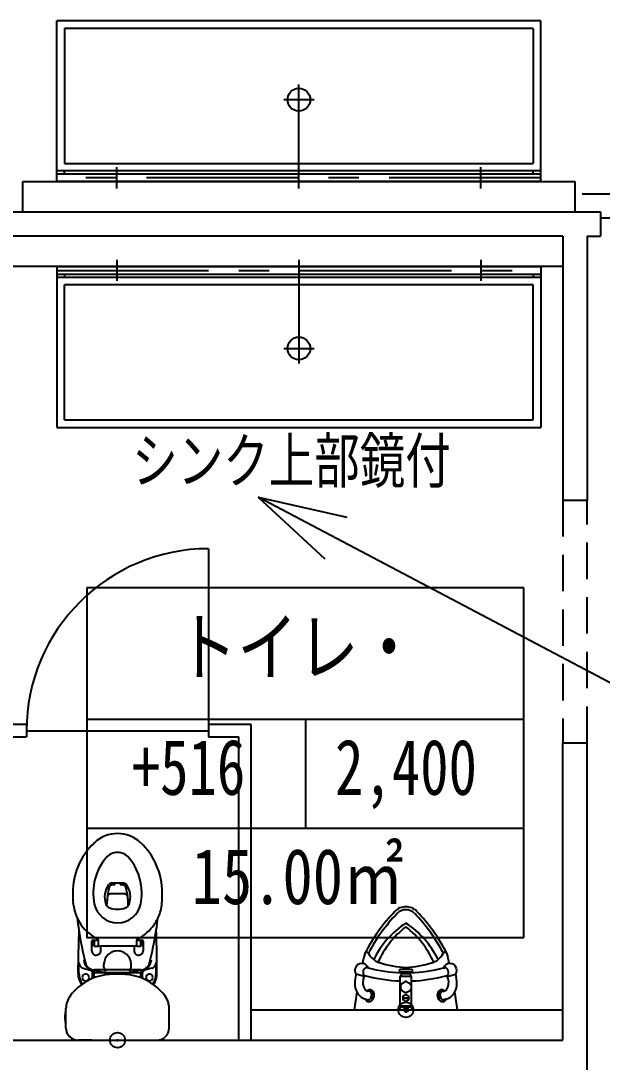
# Model space of a CAD drawing. Units: millimetres at full size, sheet at 1:100. Extents: x -40222 to 41440, y -29146 to 30741.
# Drawn here: x 13246 to 15161, y 15945 to 19377 of the extents above; entities that cross this region are included whole.
import ezdxf
from ezdxf.enums import TextEntityAlignment as Align

# ---------------------------------------------------------------- set-up
doc = ezdxf.new("R2010")
doc.units = ezdxf.units.MM
doc.header["$LTSCALE"] = 100
doc.header["$PDMODE"] = 32
doc.header["$PDSIZE"] = 50
for name, pattern in [('CHAIN1', [8, 5, -1, 1, -1]), ('DASHED1', [1.8, 1.2, -0.6]), ('DASHED2', [3, 2, -1])]:
    doc.linetypes.add(name, pattern=pattern)
for name, color, linetype in [('1-3', 7, 'Continuous'), ('1-5', 7, 'Continuous'), ('1-9', 7, 'Continuous'), ('1-A', 4, 'Continuous'), ('1-D', 2, 'Continuous')]:
    doc.layers.add(name, color=color, linetype=linetype)
doc.styles.add('ＭＳ ゴシック', font='')
doc.styles.get('ＭＳ ゴシック').set_extended_font_data('MS Gothic')

msp = doc.modelspace()

# ---------------------------------------------------------------- linework, layer by layer
at = {"layer": '1-3'}
for p, q in [((9604.4, 18747.3), (15155.7, 18747.3)), ((15155.7, 18747.3), (15155.7, 18667.3)), ((16105.7, 18727.3), (15155.7, 18727.3)), ((15032, 18667.3), (9604.4, 18667.3)), ((15032, 18667.3), (15032, 17797.3)), ((15112, 18667.3), (15112, 17797.3)), ((15112, 18667.3), (15155.7, 18667.3)), ((15032, 17797.3), (15112, 17797.3)), ((15032, 16997.3), (15112, 16997.3)), ((15032, 16017.3), (15032, 16997.3)), ((15112, 15007.3), (15112, 16997.3)), ((9634.5, 16017.3), (15032, 16017.3))]:
    msp.add_line(p, q, dxfattribs=at)
at = {"layer": '1-3', "linetype": 'DASHED1'}
for p, q in [((15032, 17797.3), (15032, 16997.3)), ((15112, 16997.3), (15112, 17797.3))]:
    msp.add_line(p, q, dxfattribs=at)
at = {"layer": '1-5'}
for p, q in [((14959.5, 19377.3), (13364.5, 19377.3)), ((13364.5, 18847.3), (13364.5, 19377.3)), ((14959.5, 18847.3), (14959.5, 19377.3)), ((13389.5, 19352.3), (13389.5, 18907.3)), ((14934.5, 19352.3), (13389.5, 19352.3)), ((14934.5, 19352.3), (14934.5, 18907.3)), ((14959.5, 18882.3), (13364.5, 18882.3)), ((13389.5, 18907.3), (14934.5, 18907.3)), ((13389.5, 18872.3), (13389.5, 18882.3)), ((14934.5, 18872.3), (14934.5, 18882.3)), ((13252, 18847.3), (15072, 18847.3)), ((13252, 18747.3), (13252, 18847.3)), ((14959.5, 18872.3), (13364.5, 18872.3)), ((14959.5, 18847.3), (13364.5, 18847.3)), ((15072, 18747.3), (15072, 18847.3)), ((15032, 18567.3), (11024.5, 18567.3)), ((13364.5, 18567.3), (14959.5, 18567.3)), ((13364.5, 18567.3), (13364.5, 18037.3)), ((13364.5, 18542.3), (14959.5, 18542.3)), ((13389.5, 18542.3), (13389.5, 18532.3)), ((14934.5, 18542.3), (14934.5, 18532.3)), ((14959.5, 18567.3), (14959.5, 18037.3)), ((13364.5, 18532.3), (14959.5, 18532.3)), ((13389.5, 18062.3), (13389.5, 18507.3)), ((14934.5, 18507.3), (13389.5, 18507.3)), ((14934.5, 18062.3), (14934.5, 18507.3)), ((13389.5, 18062.3), (14934.5, 18062.3)), ((13364.5, 18037.3), (14959.5, 18037.3)), ((13555.4, 16534.3), (13543.3, 16534.3)), ((13552.4, 16529.3), (13546.8, 16529.3)), ((13555.4, 16532.3), (13555.4, 16534.3)), ((13564.4, 16534.3), (13555.4, 16534.3)), ((13564.8, 16534.3), (13564.4, 16534.3)), ((13573.4, 16534.3), (13564.8, 16534.3)), ((13585.5, 16534.3), (13573.4, 16534.3)), ((13573.4, 16532.3), (13573.4, 16534.3)), ((13582, 16529.3), (13576.4, 16529.3)), ((13564.4, 16499.3), (13540.7, 16499.3)), ((13588.1, 16499.3), (13564.4, 16499.3)), ((13418.8, 16462.2), (13418.1, 16468.4)), ((13529.4, 16459.7), (13529.4, 16466.8)), ((13599.4, 16459.7), (13599.4, 16466.8)), ((13479.4, 16337.2), (13479.4, 16343.2)), ((13482.4, 16344), (13482.4, 16337.2)), ((13483.4, 16344.5), (13482.9, 16344.5)), ((13483.4, 16347.2), (13488.4, 16347.2)), ((13483.4, 16343.7), (13483.4, 16344.5)), ((13487.4, 16343.7), (13483.4, 16343.7)), ((13487.4, 16346.2), (13487.4, 16343.7)), ((13487.4, 16343.7), (13487.4, 16337.2)), ((13488.4, 16347.2), (13494.4, 16347.2)), ((13494.4, 16347.2), (13500.4, 16347.2)), ((13501.4, 16346), (13501.4, 16346.4)), ((13501.4, 16337.2), (13501.4, 16346)), ((13627.4, 16346.4), (13627.4, 16346)), ((13627.4, 16346), (13627.4, 16337.2)), ((13628.4, 16347.2), (13634.4, 16347.2)), ((13634.4, 16347.2), (13640.4, 16347.2)), ((13640.4, 16347.2), (13645.4, 16347.2)), ((13641.4, 16343.7), (13641.4, 16346.2)), ((13645.4, 16343.7), (13641.4, 16343.7)), ((13645.9, 16344.5), (13645.4, 16344.5)), ((13645.4, 16344.5), (13645.4, 16343.7)), ((13646.4, 16337.2), (13646.4, 16344)), ((13649.4, 16343.2), (13649.4, 16337.2)), ((13479.4, 16312.2), (13479.4, 16337.2)), ((13482.4, 16337.2), (13482.4, 16330.5)), ((13482.9, 16330), (13483.4, 16330)), ((13487.4, 16330.7), (13483.4, 16330.7)), ((13483.4, 16330), (13483.4, 16330.7)), ((13487.4, 16337.2), (13487.4, 16330.7)), ((13487.4, 16330.7), (13487.4, 16328.2)), ((13488.4, 16327.2), (13494.4, 16327.2)), ((13494.4, 16327.2), (13500.4, 16327.2)), ((13501.4, 16328.2), (13501.4, 16337.2)), ((13509.4, 16327.2), (13502.4, 16327.2)), ((13509.4, 16312.2), (13509.4, 16327.2)), ((13564.4, 16327.2), (13509.4, 16327.2)), ((13619.4, 16327.2), (13564.4, 16327.2)), ((13626.4, 16327.2), (13619.4, 16327.2)), ((13619.4, 16327.2), (13619.4, 16312.2)), ((13627.4, 16337.2), (13627.4, 16328.2)), ((13628.4, 16327.2), (13634.4, 16327.2)), ((13634.4, 16327.2), (13640.4, 16327.2)), ((13641.4, 16328.2), (13641.4, 16330.7)), ((13645.4, 16330.7), (13641.4, 16330.7)), ((13645.4, 16330.7), (13645.4, 16330)), ((13645.4, 16330), (13645.9, 16330)), ((13646.4, 16330.5), (13646.4, 16337.2)), ((13649.4, 16337.2), (13649.4, 16312.2)), ((13437, 16273.7), (13437, 16265.8)), ((13691.8, 16265.8), (13691.8, 16273.7)), ((13434.4, 16238.3), (13434.4, 16265.8)), ((13437, 16239.4), (13437, 16265.8)), ((13451.5, 16254.4), (13475.2, 16247.7)), ((13482.4, 16220.9), (13482.4, 16238.1)), ((13487.4, 16222.9), (13487.4, 16241.8)), ((13496.8, 16239.2), (13489.5, 16239.2)), ((13511.3, 16249.2), (13493.4, 16249.2)), ((13510.4, 16239.2), (13496.8, 16239.2)), ((13511.9, 16239.2), (13510.4, 16239.2)), ((13510.5, 16242.8), (13512, 16242.3)), ((13512.9, 16249.2), (13511.3, 16249.2)), ((13512.4, 16239.2), (13511.9, 16239.2)), ((13512, 16242.3), (13512.5, 16242.2)), ((13521.8, 16239.2), (13512.4, 16239.2)), ((13512.5, 16242.2), (13520.7, 16239.9)), ((13513.4, 16249.2), (13512.9, 16249.2)), ((13515.4, 16249.2), (13513.4, 16249.2)), ((13522.2, 16249.2), (13515.4, 16249.2)), ((13522.8, 16239.2), (13521.8, 16239.2)), ((13525.7, 16249.5), (13522.2, 16249.2)), ((13522.8, 16239.2), (13522.2, 16249.2)), ((13526.7, 16249.3), (13525.7, 16249.5)), ((13527.7, 16249.2), (13526.7, 16249.3)), ((13531.9, 16249.2), (13527.7, 16249.2)), ((13535.9, 16239.2), (13535.4, 16239.2)), ((13536.7, 16239.2), (13535.9, 16239.2)), ((13537.9, 16239.2), (13536.7, 16239.2)), ((13537.7, 16249.2), (13537.2, 16249.2)), ((13564.4, 16239.2), (13537.9, 16239.2)), ((13589, 16249.2), (13564.4, 16249.2)), ((13590.9, 16239.2), (13564.4, 16239.2)), ((13590.3, 16249.2), (13589, 16249.2)), ((13591.1, 16249.2), (13590.3, 16249.2)), ((13592.2, 16239.2), (13590.9, 16239.2)), ((13591.6, 16249.2), (13591.1, 16249.2)), ((13593.2, 16249.2), (13591.6, 16249.2)), ((13592.9, 16239.2), (13592.2, 16239.2)), ((13593.4, 16239.2), (13592.9, 16239.2)), ((13596.9, 16249.2), (13593.2, 16249.2)), ((13601.1, 16249.2), (13596.9, 16249.2)), ((13603.4, 16239.2), (13598.4, 16239.2)), ((13602.1, 16249.3), (13601.1, 16249.2)), ((13603.1, 16249.5), (13602.1, 16249.3)), ((13606.7, 16249.2), (13603.1, 16249.5)), ((13604.4, 16239.2), (13603.4, 16239.2)), ((13606, 16239.2), (13604.4, 16239.2)), ((13606, 16239.2), (13606.7, 16249.2)), ((13607, 16239.2), (13606, 16239.2)), ((13613.4, 16249.2), (13606.7, 16249.2)), ((13616.4, 16239.2), (13607, 16239.2)), ((13616.3, 16242.2), (13608.1, 16239.9)), ((13609.1, 16267), (13609.1, 16267.5)), ((13609.1, 16265.8), (13609.1, 16267)), ((13615.4, 16249.2), (13613.4, 16249.2)), ((13616.8, 16242.3), (13616.3, 16242.2)), ((13616.9, 16239.2), (13616.4, 16239.2)), ((13618.3, 16242.7), (13616.8, 16242.3)), ((13618.4, 16239.2), (13616.9, 16239.2)), ((13635.4, 16249.2), (13617.5, 16249.2)), ((13632, 16239.2), (13618.4, 16239.2)), ((13636.7, 16239.2), (13632, 16239.2)), ((13641.2, 16249.2), (13635.4, 16249.2)), ((13641.4, 16222.9), (13641.4, 16241.8)), ((13646.4, 16220.9), (13646.4, 16238.1)), ((13677.3, 16254.4), (13653.7, 16247.7)), ((13691.8, 16239.4), (13691.8, 16265.8)), ((13694.4, 16238.3), (13694.4, 16265.8)), ((14384.3, 16257.1), (14390.3, 16255.5)), ((14514.6, 16250.3), (14496.6, 16250.3)), ((14499.6, 16241.3), (14496.6, 16241.3)), ((14514.6, 16241.3), (14499.6, 16241.3)), ((14499.6, 16241.3), (14499.6, 16236.8)), ((14499.6, 16236.8), (14499.9, 16236.8)), ((14499.9, 16230.8), (14499.9, 16236.8)), ((14499.9, 16236.8), (14514.6, 16236.8)), ((14532.6, 16250.3), (14514.6, 16250.3)), ((14529.6, 16241.3), (14514.6, 16241.3)), ((14514.6, 16236.8), (14529.4, 16236.8)), ((14529.4, 16230.8), (14529.4, 16236.8)), ((14529.4, 16236.8), (14529.6, 16236.8)), ((14532.6, 16241.3), (14529.6, 16241.3)), ((14529.6, 16241.3), (14529.6, 16236.8)), ((14638.4, 16255.2), (14645.2, 16257)), ((13457.4, 16234.6), (13457.4, 16235.1)), ((13459.4, 16234.6), (13457.9, 16234.6)), ((13460.9, 16234.6), (13459.4, 16234.6)), ((13461.4, 16234.6), (13461.4, 16235.1)), ((13667.4, 16234.6), (13667.4, 16235.1)), ((13669.4, 16234.6), (13667.9, 16234.6)), ((13670.9, 16234.6), (13669.4, 16234.6)), ((13671.4, 16234.6), (13671.4, 16235.1)), ((14351.1, 16234.5), (14348.8, 16226.3)), ((14377.3, 16227.2), (14351.1, 16234.5)), ((14375, 16219), (14377.3, 16227.2)), ((14377.3, 16231.2), (14382.2, 16229.8)), ((14495.6, 16210.2), (14495.6, 16226.8)), ((14495.6, 16192.3), (14495.6, 16210.2)), ((14497.6, 16228.8), (14497.9, 16228.8)), ((14497.9, 16228.8), (14514.6, 16228.8)), ((14501, 16204), (14511.3, 16209.9)), ((14514.6, 16228.8), (14531.4, 16228.8)), ((14518, 16209.9), (14528.3, 16204)), ((14531.4, 16228.8), (14531.6, 16228.8)), ((14533.6, 16192.3), (14533.6, 16226.8)), ((14646.5, 16229.8), (14651.4, 16231.2)), ((14396.2, 16177.3), (14388.8, 16179.1)), ((14396.8, 16177.2), (14396.2, 16177.3)), ((14495.6, 16170.3), (14495.6, 16192.3)), ((14495.6, 16156.3), (14495.6, 16170.3)), ((14497.6, 16192.3), (14497.6, 16198.2)), ((14497.6, 16186.3), (14497.6, 16192.3)), ((14511.3, 16174.6), (14501, 16180.5)), ((14528.3, 16180.5), (14518, 16174.6)), ((14531.6, 16198.2), (14531.6, 16192.3)), ((14531.6, 16192.3), (14531.6, 16186.3)), ((14533.6, 16170.3), (14533.6, 16192.3)), ((14533.6, 16156.3), (14533.6, 16170.3)), ((14632, 16177.2), (14632.5, 16177.3)), ((14632.5, 16177.3), (14640, 16179.1)), ((14382.6, 16152.6), (14390, 16150.8)), ((14389.2, 16144.5), (14390.8, 16144.1)), ((14495.6, 16132.3), (14495.6, 16156.3)), ((14505.9, 16157.3), (14514.6, 16157.3)), ((14505.9, 16155.3), (14514.6, 16155.3)), ((14514.6, 16157.3), (14523.4, 16157.3)), ((14514.6, 16155.3), (14523.4, 16155.3)), ((14533.6, 16132.3), (14533.6, 16156.3)), ((14639.6, 16144.5), (14637.9, 16144.1)), ((14646.1, 16152.6), (14638.7, 16150.8)), ((13393.6, 16112.3), (13394.5, 16112.3)), ((13394.5, 16092.3), (13394.5, 16104.8)), ((13734.5, 16104.8), (13734.5, 16121.7)), ((13734.5, 16092.3), (13734.5, 16104.8)), ((14004.5, 16117.3), (15032, 16117.3)), ((14344.6, 16117.3), (14684.6, 16117.3)), ((14491.6, 16117.3), (14491.6, 16118.1)), ((14491.6, 16117.3), (14537.6, 16117.3)), ((14500.6, 16126.8), (14492.5, 16120)), ((14497.6, 16130.3), (14504.2, 16130.3)), ((14501.9, 16127.3), (14504.2, 16127.3)), ((14504.2, 16130.3), (14514.6, 16130.3)), ((14504.2, 16129.3), (14504.2, 16130.3)), ((14504.2, 16127.3), (14504.2, 16129.3)), ((14504.2, 16127.3), (14505.3, 16127.3)), ((14524.6, 16117.3), (14504.6, 16117.3)), ((14505.3, 16127.3), (14514.6, 16127.3)), ((14505.3, 16117.3), (14514.6, 16117.3)), ((14522.4, 16117.3), (14506.7, 16117.3)), ((14507.6, 16124.3), (14521.7, 16110.2)), ((14521.7, 16124.3), (14507.6, 16110.2)), ((14514.6, 16130.3), (14525.1, 16130.3)), ((14514.6, 16127.3), (14524, 16127.3)), ((14514.6, 16127.3), (14514.6, 16107.3)), ((14514.6, 16117.3), (14524, 16117.3)), ((14524, 16127.3), (14525.1, 16127.3)), ((14525.1, 16130.3), (14531.6, 16130.3)), ((14525.1, 16130.3), (14525.1, 16129.3)), ((14525.1, 16129.3), (14525.1, 16127.3)), ((14525.1, 16127.3), (14527.4, 16127.3)), ((14536.8, 16120), (14528.7, 16126.8)), ((14537.6, 16117.3), (14537.6, 16118.1)), ((13393.6, 16072.3), (13394.5, 16072.3)), ((13394.5, 16079.8), (13394.5, 16092.3)), ((13394.5, 16072.3), (13394.5, 16079.8)), ((13394.5, 16057.3), (13394.5, 16072.3)), ((13734.5, 16079.8), (13734.5, 16092.3)), ((13734.5, 16057.3), (13734.5, 16079.8)), ((13444.5, 16017.3), (13434.5, 16017.3)), ((13451.5, 16017.3), (13444.5, 16017.3)), ((13479.8, 16017.3), (13451.5, 16017.3)), ((13479.8, 16017.3), (13524.5, 16017.3)), ((13524.5, 16017.3), (13564.5, 16017.3)), ((13564.5, 16017.3), (13604.5, 16017.3)), ((13604.5, 16017.3), (13644.5, 16017.3)), ((13644.5, 16017.3), (13649.4, 16017.3))]:
    msp.add_line(p, q, dxfattribs=at)
at = {"layer": '1-5', "color": 4, "linetype": 'CHAIN1'}
for p, q in [((14162, 18824.8), (14162, 19167.3)), ((14212, 19117.3), (14112, 19117.3)), ((13562, 18824.8), (13562, 18894.8)), ((14762, 18824.8), (14762, 18894.8)), ((14959.5, 18859.8), (13364.5, 18859.8)), ((13562, 18589.8), (13562, 18519.8)), ((14162, 18589.8), (14162, 18247.3)), ((14762, 18589.8), (14762, 18519.8)), ((13364.5, 18554.8), (14959.5, 18554.8)), ((14112, 18297.3), (14212, 18297.3))]:
    msp.add_line(p, q, dxfattribs=at)
at = {"layer": '1-5', "color": 4}
for p, q in [((13864.5, 17637.3), (13864.5, 17037.3)), ((13264.5, 17057.3), (13024.5, 17057.3)), ((13264.5, 17057.3), (13264.5, 17017.3)), ((13264.5, 17037.3), (13864.5, 17037.3)), ((13864.5, 17057.3), (13864.5, 17017.3)), ((14004.5, 17057.3), (13864.5, 17057.3)), ((14004.5, 16017.3), (14004.5, 17057.3)), ((13164.5, 17017.3), (13264.5, 17017.3)), ((13864.5, 17017.3), (13964.5, 17017.3)), ((13964.5, 16017.3), (13964.5, 17017.3))]:
    msp.add_line(p, q, dxfattribs=at)
at = {"layer": '1-5'}
for points in [[(13641.4, 16330.7), (13641.4, 16337.2), (13641.4, 16343.7)], [(13493.4, 16249.2), (13487.9, 16249.2), (13493.9, 16247.5), (13510.5, 16242.8)], [(13519.7, 16257.2), (13519.7, 16261.6), (13519.7, 16265.8), (13519.7, 16266.7), (13519.7, 16267.3)], [(13530.4, 16239.2), (13525.4, 16239.2), (13524.4, 16239.2), (13522.8, 16239.2)], [(13535.4, 16239.2), (13533.9, 16239.2), (13530.4, 16239.2)], [(13537.2, 16249.2), (13535.6, 16249.2), (13531.9, 16249.2)], [(13564.4, 16249.2), (13539.9, 16249.2), (13538.5, 16249.2), (13537.7, 16249.2)], [(13598.4, 16239.2), (13594.9, 16239.2), (13593.4, 16239.2)], [(13609.1, 16267), (13609.1, 16267.5), (13609.1, 16269.6)], [(13609.1, 16257.2), (13609.1, 16261.6), (13609.1, 16265.8)], [(13617.5, 16249.2), (13616, 16249.2), (13615.4, 16249.2)], [(13641.2, 16249.2), (13634.9, 16247.4), (13618.3, 16242.7)], [(14653.7, 16219), (14651.4, 16227.2), (14677.6, 16234.5), (14679.9, 16226.3)], [(13394.5, 16104.8), (13394.5, 16112.3), (13394.5, 16121.7)], [(13649.4, 16017.3), (13684.5, 16017.3), (13694.5, 16017.3)]]:
    msp.add_lwpolyline(points, dxfattribs=at)
for centre in [(14162, 19117.3), (14162, 18297.3)]:
    msp.add_circle(centre, 37.5, dxfattribs=at)
at = {"layer": '1-5', "color": 4}
msp.add_arc((13864.5, 17037.3), 600, 90, 180, dxfattribs=at)
at = {"layer": '1-5'}
for centre, major_axis, start_param, end_param in [((13564.4, 16587.2), (0, 111), 6.283185, 7.034512), ((13564.4, 16587.2), (0, 111), 5.531859, 6.283185), ((13642.9, 16503.2), (0, 226), 0.76879, 1.570796), ((13493.6, 16660.2), (0, 9.62), 0.547414, 0.957844), ((13485.9, 16503.2), (0, 226), 4.712513, 5.531912), ((13665, 16502.4), (0, 180.6), 0.869866, 1.768562), ((13564.4, 16587.2), (0, 49), 6.283185, 7.152234), ((13564.4, 16587.2), (0, 49), 5.414158, 6.283207), ((13463.8, 16502.4), (0, 180.6), 4.712389, 5.413313), ((13591.9, 16489.1), (0, 70), 0.945064, 1.907886), ((13729.4, 16466.8), (0, 200), 1.291112, 1.452362), ((13543.3, 16524.3), (0, 10), 6.283185, 7.22825), ((13546.8, 16519.3), (0, 10), 6.283185, 7.574297), ((13552.4, 16532.3), (0, 3), 3.141593, 4.712389), ((13576.4, 16532.3), (0, 3), 1.570796, 3.141593), ((13582, 16519.3), (0, 10), 4.992073, 6.283185), ((13585.5, 16524.3), (0, 10), 5.338121, 6.283185), ((13399.4, 16466.8), (0, 200), 4.830823, 4.992073), ((13536.9, 16489.1), (0, 70), 4.375299, 5.338121), ((13916.9, 16503.2), (0, 500), 1.570796, 1.640604), ((13729.4, 16466.8), (0, 200), 1.452362, 1.570796), ((13540.7, 16489.3), (0, 10), 6.283185, 7.735547), ((13588.1, 16489.3), (0, 10), 4.830823, 6.283185), ((13399.4, 16466.8), (0, 200), 4.712389, 4.830823), ((13463.8, 16502.4), (0, 180.6), 4.514617, 4.712389), ((13211.6, 16503.3), (0, 500.3), 4.6426, 4.712365), ((13564.4, 16482.2), (0, 147), 1.707659, 2.675745), ((13564.4, 16482.2), (0, 78), 1.768568, 3.141593), ((13544.7, 16472.6), (0, 20), 1.907886, 2.8073), ((13564.4, 16529.3), (0, 80), 2.8073, 3.141593), ((13564.4, 16482.2), (0, 78), 3.141593, 4.514617), ((13564.4, 16529.3), (0, 80), 3.141593, 3.475885), ((13584.1, 16472.6), (0, 20), 3.475885, 4.375299), ((13564.4, 16482.2), (0, 147), 4.261425, 4.575526), ((13661.4, 16470.5), (0, 49.4), 4.543549, 4.669478), ((14911.8, 16026.8), (-600, 0), 5.519312, 5.803921), ((14514.6, 16407.3), (-50, 0), 4.712389, 5.519312), ((14514.6, 16407.3), (-40, 0), 4.712389, 5.519312), ((14514.6, 16407.3), (-50, 0), 3.905465, 4.712389), ((14514.6, 16407.3), (-40, 0), 3.905465, 4.712389), ((14117.5, 16026.8), (-600, 0), 3.620857, 3.905465), ((14622.5, 16563.8), (0, 1200), 1.690554, 1.724432), ((13591.9, 16466.4), (0, 115.3), 4.132388, 4.245165), ((12506.3, 16563.8), (0, 1200), 4.558753, 4.592631), ((13564.4, 16482.2), (0, 147), 4.233009, 4.261425), ((14911.8, 16026.8), (-590, 0), 5.519312, 5.793229), ((14117.5, 16026.8), (-590, 0), 3.631549, 3.905465), ((16434.5, 16265.8), (0, 3000.1), 1.53266, 1.570796), ((14622.5, 16563.8), (0, 1200), 1.724432, 1.816446), ((13564.4, 16482.2), (0, 147), 3.60744, 4.116958), ((12506.3, 16563.8), (0, 1200), 4.466739, 4.558753), ((13564.4, 16482.2), (0, 147), 4.116958, 4.144544), ((10694.4, 16265.8), (0, 3000.1), 4.712389, 4.750525), ((14678.4, 16151.9), (-300, 0), 5.289689, 5.831173), ((14697.1, 16152.7), (-300, 0), 5.366294, 5.865104), ((14350.9, 16151.9), (-300, 0), 3.593604, 4.135088), ((14332.2, 16152.7), (-300, 0), 3.559674, 4.058484), ((13483.4, 16343.2), (0, 4), 6.283185, 7.853982), ((13482.9, 16344), (0, 0.5), 6.283185, 7.853982), ((13488.4, 16346.2), (0, 1), 6.283185, 7.853982), ((13495.9, 16346), (0, 5.5), 4.791436, 5.817337), ((13500.4, 16346.2), (0, 1), 4.897989, 6.283185), ((13495.9, 16346), (0, 5.5), 4.712389, 4.791436), ((13632.9, 16346), (0, 5.5), 0.465848, 1.491749), ((13628.4, 16346.2), (0, 1), 6.283185, 7.668381), ((13632.9, 16346), (0, 5.5), 1.491749, 1.570796), ((13640.4, 16346.2), (0, 1), 4.712389, 6.283185), ((13645.4, 16343.2), (0, 4), 4.712389, 6.283185), ((13645.9, 16344), (0, 0.5), 4.712389, 6.283185), ((13494.4, 16312.2), (0, 15), 1.570796, 3.141593), ((13482.9, 16330.5), (0, 0.5), 1.570796, 3.141593), ((13488.4, 16328.2), (0, 1), 1.570796, 3.141593), ((13494.4, 16312.2), (0, 15), 3.141593, 4.712389), ((13500.4, 16328.2), (0, 1), 3.141593, 4.712389), ((13502.4, 16328.2), (0, 1), 1.570796, 3.141593), ((13563.7, 16267.3), (0, 44), 6.266791, 7.800493), ((13565.1, 16267.3), (0, 44), 4.765854, 6.299595), ((13634.4, 16312.2), (0, 15), 1.570796, 3.141593), ((13626.4, 16328.2), (0, 1), 3.141593, 4.712389), ((13628.4, 16328.2), (0, 1), 1.570796, 3.141593), ((13634.4, 16312.2), (0, 15), 3.141593, 4.712389), ((13640.4, 16328.2), (0, 1), 3.141593, 4.712389), ((13645.9, 16330.5), (0, 0.5), 3.141593, 4.712389), ((14385.6, 16300.3), (-7, 0), 3.784874, 5.803921), ((14385.6, 16300.3), (-7, 0), 3.601678, 3.784874), ((14643.6, 16300.3), (-7, 0), 5.639904, 5.823099), ((14643.6, 16300.3), (-7, 0), 3.620857, 5.639904), ((13457, 16273.7), (0, 20), 1.56814, 2.863097), ((13482.9, 16281.9), (0, 30), 1.565341, 2.719157), ((13487.7, 16279.4), (0, 30.2), 1.821035, 3.146182), ((13645.9, 16281.9), (0, 30), 3.564028, 4.717844), ((13641.2, 16279.2), (0, 30), 3.742133, 4.466739), ((13671.8, 16273.7), (0, 20), 3.420088, 4.715045), ((14369, 16248), (-22.5, 0), 3.480642, 6.008277), ((15840.5, 15935.7), (-1506.8, 0), 6.037781, 6.059173), ((14385.6, 16300.3), (-7, 0), 5.803921, 6.064101), ((14445.7, 16330), (-60, 0), 0.460086, 0.902587), ((14445.7, 16330), (-60, 0), 0.902587, 1.182678), ((14445.7, 16330), (-60, 0), 1.182678, 1.258687), ((14528.6, 16587), (-330, 0), 1.258687, 1.528538), ((14500.7, 16587), (-330, 0), 1.613055, 1.882906), ((14583.6, 16330), (-60, 0), 1.882906, 1.958915), ((14583.6, 16330), (-60, 0), 1.958915, 2.239006), ((14583.6, 16330), (-60, 0), 2.239006, 2.681507), ((14659.7, 16247.9), (-22.6, 0), 3.423976, 5.951611), ((14643.6, 16300.3), (-7, 0), 3.360677, 3.620857), ((13188.8, 15935.7), (-1506.8, 0), 3.365549, 3.386997), ((13504.4, 16238.3), (0, 70), 1.570796, 2.146485), ((13507, 16239.4), (0, 70), 1.570796, 2.1371), ((13472.4, 16238.1), (0, 10), 4.712389, 6.00469), ((13477.4, 16241.8), (0, 10), 4.712389, 5.58276), ((13563.7, 16267.3), (0, 44), 1.517308, 1.570796), ((13527.7, 16257.2), (0, 8), 1.570796, 2.895922), ((13519.9, 16237), (0, 3), 5.575742, 6.00469), ((13519.9, 16237), (0, 3), 4.766474, 5.575742), ((13562, 16239.2), (0, 39.2), 1.624881, 1.74268), ((13527.7, 16257.2), (0, 8), 2.895922, 3.021374), ((13527.7, 16257.2), (0, 8), 3.021374, 3.141593), ((13601.1, 16257.2), (0, 8), 3.141593, 3.261811), ((13601.1, 16257.2), (0, 8), 3.261811, 3.387263), ((13601.1, 16257.2), (0, 8), 3.387263, 4.712389), ((13566.8, 16239.2), (0, 39.2), 4.54088, 4.658304), ((13608.9, 16237), (0, 3), 0.707443, 1.516711), ((13608.9, 16237), (0, 3), 0.278495, 0.707443), ((13565.1, 16267.3), (0, 44), 4.717742, 4.765854), ((13641.2, 16279.2), (0, 30), 3.141593, 3.266085), ((13651.4, 16241.8), (0, 10), 0.700425, 1.570796), ((13641.2, 16279.2), (0, 30), 3.266085, 3.742133), ((13656.4, 16238.1), (0, 10), 0.278495, 1.570796), ((13621.8, 16239.4), (0, 70), 4.146855, 4.712389), ((13624.4, 16238.3), (0, 70), 4.137486, 4.712389), ((14369.2, 16248.1), (-22.6, 0), 6.196039, 6.929526), ((14369.2, 16248.1), (-22.6, 0), 6.014567, 6.196039), ((14392.5, 16240.5), (-19.2, 0), 5.331978, 6.590573), ((14384.8, 16250.8), (-6.34, 0), 4.787123, 5.279028), ((14514.9, 16730.5), (-491.1, 0), 1.314128, 1.539656), ((14496.6, 16245.8), (-4.5, 0), 4.712389, 6.283185), ((14496.6, 16245.8), (-4.5, 0), 6.283185, 7.853982), ((14514.9, 16730.5), (-491.1, 0), 1.600757, 1.824894), ((14532.6, 16245.8), (-4.5, 0), 3.141593, 4.712389), ((14532.6, 16245.8), (-4.5, 0), 1.570796, 3.141593), ((14644, 16250.8), (-6.34, 0), 4.14575, 4.51635), ((14636.2, 16240.5), (-19.2, 0), 2.834204, 4.0928), ((14659.6, 16248.1), (-22.6, 0), 2.495252, 3.197741), ((14659.6, 16248.1), (-22.6, 0), 3.197741, 3.41021), ((13551.8, 16054.8), (0, 180), 0.074681, 0.917003), ((13459.4, 16224.2), (0, 11), 0.182835, 1.570796), ((13459.4, 16224.2), (0, 11), 1.570796, 3.141593), ((13459.4, 16224.2), (0, 10.5), 0.143243, 0.191506), ((13459.4, 16224.2), (0, 11), 3.141593, 4.712389), ((13459.4, 16224.2), (0, 10.5), 6.091679, 6.139942), ((13459.4, 16224.2), (0, 11), 4.712389, 6.10035), ((13564.5, 15885.3), (0, 350), 6.283185, 6.357866), ((13564.5, 15885.3), (0, 350), 6.283185, 6.357866), ((13564.5, 15885.3), (0, 350), 6.25461, 6.283185), ((13564.5, 15885.3), (0, 350), 6.25461, 6.283185), ((13564.5, 15885.3), (0, 350), 6.208504, 6.25461), ((13564.5, 15885.3), (0, 350), 6.208504, 6.25461), ((13577.1, 16054.8), (0, 180), 5.366182, 6.208504), ((13669.4, 16224.2), (0, 11), 0.182835, 1.570796), ((13669.4, 16224.2), (0, 11), 1.570796, 3.141593), ((13669.4, 16224.2), (0, 10.5), 0.143243, 0.191506), ((13669.4, 16224.2), (0, 11), 3.141593, 4.712389), ((13669.4, 16224.2), (0, 10.5), 6.091679, 6.139942), ((13669.4, 16224.2), (0, 11), 4.712389, 6.10035), ((14412.3, 16206.6), (-66.4, 0), 5.98208, 6.8612), ((14411.5, 16206.5), (-38.6, 0), 5.953429, 6.845733), ((14380.5, 16237.2), (-6.81, 0), 0.369923, 1.078906), ((14368.3, 16249.8), (-24.3, 0), 1.952098, 2.177781), ((14514.4, 16717.8), (-505.6, 0), 1.306204, 1.533761), ((14497.6, 16226.8), (-2, 0), 4.712389, 6.283185), ((14514.6, 16192.3), (-18, 0), 5.570884, 5.948289), ((14497.9, 16230.8), (-2, 0), 1.570796, 3.141593), ((14514.6, 16192.3), (-18, 0), 4.712389, 4.901092), ((14514.6, 16192.3), (-18, 0), 4.523686, 4.712389), ((14514.6, 16192.3), (-18, 0), 3.476489, 3.853894), ((14531.4, 16230.8), (-2, 0), 6.283185, 7.853982), ((14531.6, 16226.8), (-2, 0), 3.141593, 4.712389), ((14514.4, 16717.8), (-505.6, 0), 1.608943, 1.835332), ((14660.4, 16249.9), (-24.4, 0), 0.967704, 1.193388), ((14617.2, 16206.5), (-38.6, 0), 2.579045, 3.471349), ((14648.2, 16237.2), (-6.81, 0), 2.063357, 2.771669), ((14616.5, 16206.6), (-66.4, 0), 2.563578, 3.442698), ((15840.5, 15935.7), (-1506.8, 0), 6.122686, 6.162403), ((14393, 16195.7), (-44.4, 0), 0.610666, 1.303783), ((14392.7, 16195.3), (-16.7, 0), 0.596043, 1.252227), ((14396.8, 16171.3), (-12.4, 0), 4.764364, 5.563363), ((14392.7, 16195.3), (-16.7, 0), 1.252227, 1.334237), ((14384.2, 16166.2), (-17.9, 0), 2.179723, 3.611708), ((14395.7, 16169.3), (-14.4, 0), 4.116816, 4.679735), ((14394.5, 16170.9), (-6.7, 0), 3.686563, 4.366158), ((14394.5, 16168.8), (-15.5, 0), 3.550068, 4.074977), ((14382.7, 16166.1), (-25.9, 0), 2.610115, 3.762586), ((14387.3, 16166), (-23.2, 0), 2.71087, 3.535551), ((14514.6, 16192.3), (-18, 0), 0.334896, 0.712301), ((14514.6, 16192.3), (-18, 0), 1.382093, 1.570796), ((14514.6, 16192.3), (-18, 0), 1.570796, 1.759499), ((14514.6, 16192.3), (-18, 0), 2.429291, 2.806696), ((14641.4, 16166), (-23.2, 0), 5.889227, 6.713908), ((14646.1, 16166.1), (-25.9, 0), 5.662192, 6.814663), ((14634.2, 16168.8), (-15.5, 0), 5.349801, 5.87471), ((14644.5, 16166.2), (-17.9, 0), 5.81307, 7.245055), ((14633.1, 16169.3), (-14.4, 0), 4.745042, 5.307962), ((14634.2, 16170.9), (-6.7, 0), 5.058619, 5.738215), ((14631.9, 16171.3), (-12.3, 0), 3.856271, 4.655271), ((14636.1, 16195.3), (-16.7, 0), 1.807355, 1.885104), ((14636.1, 16195.3), (-16.7, 0), 1.885104, 2.54555), ((14635.7, 16195.7), (-44.4, 0), 1.83781, 2.530926), ((13188.8, 15935.7), (-1506.8, 0), 3.262375, 3.30266), ((13464.5, 16121.7), (0, 70), 0.917003, 1.570796), ((13664.5, 16121.7), (0, 70), 4.712389, 5.366182), ((14393.1, 16156), (-12.2, 0), 0.256193, 1.24438), ((14393, 16195.7), (-44.4, 0), 1.303783, 1.334124), ((14391.4, 16157.1), (-6.38, 0), 1.355057, 2.077789), ((14390.9, 16162.7), (-18.6, 0), 1.566063, 2.791969), ((14391.3, 16159.1), (-15, 0), 1.538094, 2.720965), ((14514.6, 16156.3), (-10.5, 0), 4.712389, 6.283182), ((14514.6, 16156.3), (-10.5, 0), 6.283182, 7.853982), ((14514.6, 16156.3), (-8.83, 0), 6.169648, 6.283184), ((14514.6, 16156.3), (-8.83, 0), 6.283184, 6.396722), ((14514.6, 16156.3), (-10.5, 0), 3.141593, 4.712389), ((14514.6, 16156.3), (-10.5, 0), 1.570796, 3.141593), ((14514.6, 16156.3), (-8.83, 0), 3.141592, 3.25513), ((14514.6, 16156.3), (-8.83, 0), 3.028055, 3.141592), ((14637.8, 16162.7), (-18.6, 0), 0.349624, 1.57553), ((14637.4, 16159.1), (-15, 0), 0.420627, 1.603498), ((14637.3, 16157.1), (-6.38, 0), 1.063803, 1.786536), ((14635.7, 16156), (-12.2, 0), 1.897212, 2.885399), ((14635.7, 16195.7), (-44.4, 0), 1.807468, 1.83781), ((13455.5, 16092.3), (0, 65), 1.258029, 1.570796), ((14494.1, 16118.1), (-2.5, 0), 5.412282, 6.283185), ((14497.6, 16132.3), (-2, 0), 6.283185, 7.853982), ((14501.9, 16125.3), (-2, 0), 4.712389, 5.412282), ((14527.4, 16125.3), (-2, 0), 4.012496, 4.712389), ((14531.6, 16132.3), (-2, 0), 1.570796, 3.141593), ((14535.1, 16118.1), (-2.5, 0), 3.141593, 4.012496), ((13455.5, 16092.3), (0, 65), 1.570796, 1.883563), ((13434.5, 16057.3), (0, 40), 1.570796, 3.141593), ((13694.5, 16057.3), (0, 40), 3.141593, 4.712389)]:
    msp.add_ellipse(centre, major_axis=major_axis, ratio=0.9999, start_param=start_param, end_param=end_param, dxfattribs=at)
for centre, major_axis in [((14514.6, 16117.3), (-2, 0)), ((13564.5, 16017.3), (0, 2))]:
    msp.add_ellipse(centre, major_axis=major_axis, ratio=0.9999, dxfattribs=at)
for p in [(14514.6, 16117.3), (13564.5, 16017.3)]:
    msp.add_point(p, dxfattribs=at)
at = {"layer": '1-9'}
for p, q in [((14903.7, 17507.9), (13463.7, 17507.9)), ((14903.7, 16355.9), (14903.7, 17507.9)), ((13463.7, 17075.9), (14903.7, 17075.9)), ((14183.7, 17075.9), (14183.7, 16715.9)), ((13463.7, 16715.9), (14903.7, 16715.9))]:
    msp.add_line(p, q, dxfattribs=at)
msp.add_lwpolyline([(13463.7, 17507.9), (13463.7, 16355.9), (14903.7, 16355.9)], dxfattribs=at)
at = {"layer": '1-A', "linetype": 'DASHED2'}
msp.add_line((15095.7, 18807.3), (16855.7, 18807.3), dxfattribs=at)
at = {"layer": '1-D'}
for p, q in [((16324.1, 16593.6), (14027.8, 17807.5)), ((14027.8, 17807.5), (14320.3, 17740.8)), ((14027.8, 17807.5), (14247.7, 17603.5))]:
    msp.add_line(p, q, dxfattribs=at)

# ---------------------------------------------------------------- texts
at = {"layer": '1-5', "style": 'ＭＳ ゴシック', "width": 0.75}
msp.add_text('シンク上部鏡付', height=146.6, dxfattribs=at).set_placement((13612.8, 17810.3), align=Align.BOTTOM_LEFT)
at = {"layer": '1-9', "style": 'ＭＳ ゴシック'}
for s, width, p in [('トイレ・', 0.8, (13758.7, 17166.9)), ('+516', 0.75, (13611.2, 16770.9)), ('2,400', 0.75, (14281.2, 16770.9)), ('15.00㎡', 0.8, (13808.7, 16410.9))]:
    msp.add_text(s, height=183.3, dxfattribs=dict(at, width=width)).set_placement(p, align=Align.BOTTOM_LEFT)

doc.saveas('drawing.dxf')
